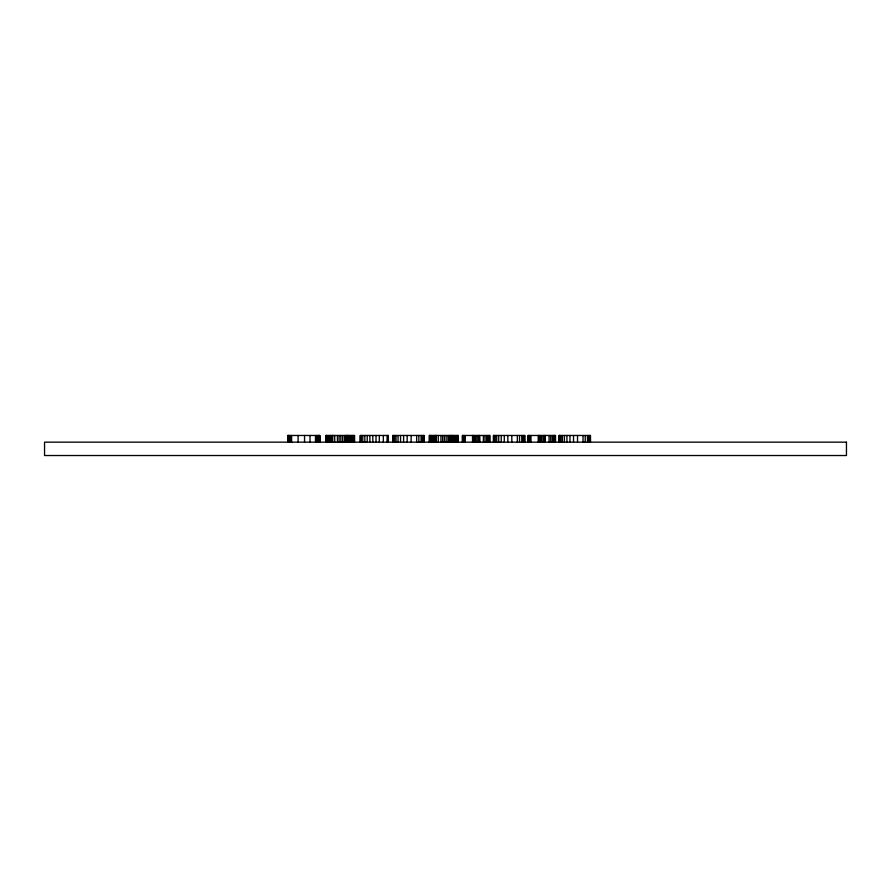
<?xml version="1.0" encoding="UTF-8"?>
<svg xmlns="http://www.w3.org/2000/svg" width="891" height="891" viewBox="0 0 891 891"><rect width="100%" height="100%" fill="white"/><g stroke="black" fill="none" stroke-linecap="round" stroke-linejoin="round"><path stroke-width="1.34" d="M590.51 442.159L590.51 435.476L559.114 435.476L559.114 442.159M590.276 435.476L590.31 442.159M589.597 435.476L589.597 442.159M588.606 435.476L588.606 442.159M587.47 435.476L587.47 442.159M585.22 435.476L585.22 442.159M583.037 435.476L583.037 442.159M577.524 435.476L577.524 442.159M573.537 435.476L573.537 442.159M569.973 435.476L569.973 442.159M566.932 435.476L566.932 442.159M564.415 435.476L564.415 442.159M562.41 435.476L562.41 442.159M560.962 435.476L560.962 442.159M559.938 435.476L559.938 442.159M559.448 435.476L559.448 442.159M559.314 435.476L559.314 442.159M555.516 442.159L555.516 435.476L528.073 435.476L528.073 442.159M555.293 435.476L555.293 442.159M555.026 435.476L555.026 442.159M554.625 435.476L554.625 442.159M553.601 435.476L553.601 442.159M552.32 435.476L552.32 442.159M550.705 435.476L550.705 442.159M549.09 435.476L549.09 442.159M545.337 435.476L545.303 442.159L545.169 435.476M544.546 435.476L544.546 442.159M543.465 435.476L543.465 442.159M541.917 435.476L541.917 442.159M540.692 435.476L540.692 442.159M539.645 435.476L539.645 442.159M538.921 435.476L538.877 442.159M538.676 435.476L538.777 442.159M538.22 435.476L538.22 442.159M530.98 435.476L530.98 442.159M529.711 435.476L529.711 442.159M528.797 435.476L528.797 442.159M528.252 435.476L528.296 442.159M524.81 442.159L524.81 435.476L493.414 435.476L493.414 442.159M524.61 435.476L524.576 442.159M523.897 435.476L523.897 442.159M522.906 435.476L522.906 442.159M521.77 435.476L521.77 442.159M519.52 435.476L519.52 442.159M517.337 435.476L517.337 442.159M511.824 435.476L511.824 442.159M507.837 435.476L507.837 442.159M504.284 435.476L504.284 442.159M501.232 435.476L501.232 442.159M498.715 435.476L498.715 442.159M496.71 435.476L496.71 442.159M495.262 435.476L495.262 442.159M494.238 435.476L494.238 442.159M493.748 435.476L493.748 442.159M493.614 435.476L493.614 442.159M489.827 442.159L489.827 435.476L462.373 435.476L462.373 442.159M489.593 435.476L489.593 442.159M488.925 435.476L488.925 442.159M487.9 435.476L487.9 442.159M486.62 435.476L486.62 442.159M485.005 435.476L485.005 442.159M483.39 435.476L483.39 442.159M479.603 435.476L479.636 442.159L479.469 435.476M478.846 435.476L478.957 442.159M477.765 435.476L477.765 442.159M476.217 435.476L476.217 442.159M474.992 435.476L474.992 442.159M473.945 435.476L473.945 442.159M473.221 435.476L473.177 442.159M472.976 435.476L473.076 442.159M472.52 435.476L472.52 442.159M465.28 435.476L465.28 442.159M464.011 435.476L464.011 442.159M463.097 435.476L463.097 442.159M462.552 435.476L462.596 442.159M458.097 442.159L458.097 435.476L429.317 435.476L429.317 442.159M457.863 435.476L457.863 442.159M457.172 435.476L457.172 442.159M456.125 435.476L456.125 442.159M454.833 435.476L454.833 442.159M453.586 435.476L453.586 442.159M452.639 435.476L452.639 442.159M452.004 435.476L452.004 442.159M451.67 435.476L451.67 442.159M450.757 435.476L450.757 442.159M450.367 435.476L450.3 442.159M449.877 435.476L449.877 442.159M449.064 435.476L449.064 442.159M447.917 435.476L447.917 442.159M446.113 435.476L446.113 442.159M444.342 435.476L444.342 442.159M442.615 435.476L442.615 442.159M440.934 435.476L440.934 442.159M438.261 435.476L438.261 442.159M435.933 435.476L435.911 442.159M435.744 435.476L435.744 442.159M435.231 435.476L435.231 442.159M434.218 435.476L434.218 442.159M432.937 435.476L432.937 442.159M431.634 435.476L431.634 442.159M430.62 435.476L430.62 442.159M429.952 435.476L429.952 442.159M429.74 435.476L429.74 442.159M429.529 435.476L429.529 442.159M424.127 442.159L424.127 435.476L392.731 435.476L392.731 442.159M423.214 435.476L423.214 442.159M422.223 435.476L422.223 442.159M421.087 435.476L421.087 442.159M418.837 435.476L418.837 442.159M416.654 435.476L416.654 442.159M411.13 435.476L411.13 442.159M407.154 435.476L407.154 442.159M403.59 435.476L403.59 442.159M400.549 435.476L400.549 442.159M398.032 435.476L398.032 442.159M396.027 435.476L396.027 442.159M394.579 435.476L394.579 442.159M393.555 435.476L393.555 442.159M393.065 435.476L392.931 442.159M388.353 442.159L388.353 435.476L360.153 435.476L360.153 442.159M388.131 435.476L388.131 442.159M388.042 435.476L388.042 442.159M387.095 435.476L387.095 442.159M383.33 435.476L383.33 442.159M379.299 435.476L379.299 442.159M376.013 435.476L376.013 442.159M372.806 435.476L372.806 442.159M369.876 435.476L369.876 442.159M367.226 435.476L367.226 442.159M364.853 435.476L364.853 442.159M362.793 435.476L362.793 442.159M361.334 435.476L361.334 442.159M360.443 435.476L360.443 442.159M354.573 442.159L354.573 435.476L325.783 435.476L325.783 442.159M354.34 435.476L354.34 442.159M353.638 435.476L353.638 442.159M352.591 435.476L352.591 442.159M351.31 435.476L351.31 442.159M350.063 435.476L350.063 442.159M349.116 435.476L349.116 442.159M348.481 435.476L348.481 442.159M348.147 435.476L348.147 442.159M347.234 435.476L347.234 442.159M346.889 435.476L347 442.159M346.777 435.476L346.833 442.159M346.354 435.476L346.354 442.159M345.53 435.476L345.53 442.159M344.394 435.476L344.394 442.159M342.578 435.476L342.578 442.159M340.819 435.476L340.819 442.159M339.092 435.476L339.092 442.159M337.411 435.476L337.411 442.159M334.726 435.476L334.726 442.159M332.711 435.476L332.61 442.159M332.41 435.476L332.41 442.159M332.388 435.476L332.22 442.159M331.708 435.476L331.708 442.159M330.684 435.476L330.684 442.159M329.414 435.476L329.414 442.159M328.111 435.476L328.111 442.159M327.097 435.476L327.097 442.159M326.206 435.476L326.206 442.159M325.995 435.476L325.995 442.159M319.813 442.159L319.813 435.476L287.67 435.476L287.67 442.159M319.635 435.476L319.635 442.159M319.535 435.476L319.535 442.159M318.733 435.476L318.7 442.159M318.51 435.476L318.51 442.159M317.809 435.476L317.809 442.159M316.762 435.476L316.762 442.159M315.503 435.476L315.503 442.159M310.023 435.476L310.023 442.159M304.544 435.476L304.544 442.159M298.095 435.476L298.095 442.159M291.613 435.476L291.613 442.159M290.355 435.476L290.355 442.159M289.319 435.476L289.319 442.159M288.617 435.476L288.617 442.159M288.383 435.476L288.383 442.159M287.86 435.476L287.904 442.159M846.45 442.159L44.55 442.159L44.55 455.524L846.45 455.524L846.45 442.159M436.234 442.159L436.234 435.476L436.133 442.159M423.927 442.159L423.927 435.476L423.893 442.159M326.507 442.159L326.507 435.476L326.429 442.159"/></g></svg>
